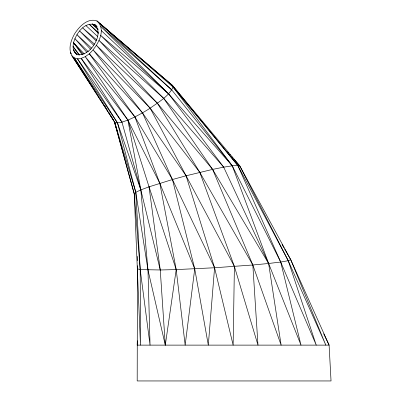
<?xml version="1.0" encoding="UTF-8"?>
<svg xmlns="http://www.w3.org/2000/svg" width="401" height="401" viewBox="0 0 401 401"><rect width="100%" height="100%" fill="white"/><g stroke="black" fill="none" stroke-linecap="round" stroke-linejoin="round"><path stroke-width="0.6" d="M137.428 265.718L137.192 380.95L331.036 380.95L329.096 345.121L290.72 259.663L239.828 166.014L172.36 85.328L96.942 20.957C87.669 17.644 79.438 26.451 74.807 33.483C71.097 40.01 67.854 48.606 71.879 55.709L114.821 122.49L135.789 192.28L147.979 269.983L165.297 345.121L176.204 269.587L159.814 183.292L134.901 116.912L89.313 53.784C97.237 46.441 107.147 30.125 96.942 20.957L109.142 31.674M137.348 340.755L137.192 345.121L329.096 345.121L323.722 333.848M84.305 53.97L73.543 42.706C72.701 46.676 72.701 51.789 76.516 54.25C89.212 58.396 105.102 33.824 94.716 24.581C84.115 21.774 76.015 33.769 73.543 42.706L82.295 54.847M96.736 93.999L71.879 55.709L74.29 57.874L114.821 122.49C119.292 123.774 123.714 121.378 127.899 120.079C135.673 116.816 143.052 112.701 150.169 108.195C158.39 102.085 168.575 96.701 173.082 87.072L172.36 85.328L99.353 23.123L171.793 89.964L232.279 165.814L280.695 262.028L316.239 345.121L288.234 260.725L239.828 166.014L233.713 158.936M165.297 345.121L160.255 269.978L140.836 189.894L117.503 122.967L74.29 57.874L77.473 58.782L117.503 122.967L135.789 192.28L140.21 269.597L140.46 345.121L134.24 193.823L135.789 192.28L140.836 189.894L149.032 186.831L172.45 179.528L186.084 175.788L212.61 169.392L223.693 167.167L232.279 165.814L237.783 165.423L239.828 166.014M171.287 85.137L172.36 85.328L237.783 165.423L288.234 260.725L325.828 345.121L290.72 259.663L288.234 260.725L280.695 262.028L268.62 263.487L252.825 264.991L214.58 267.758L176.204 269.587L160.255 269.978L140.21 269.597L137.478 268.845M96.882 40.075L82.646 27.869L96.14 40.902M268.62 263.487L212.61 169.392L157.387 103.242L98.987 40.371L163.673 98.33L212.61 169.392L252.825 264.991L281.121 345.121L268.62 263.487L232.279 165.814L168.585 93.804L100.641 35.323L163.673 98.33L223.693 167.167L268.62 263.487L300.991 345.121L280.695 262.028L237.783 165.423L173.082 87.072L99.353 23.123M94.626 44.215L79.583 30.972L93.613 45.188M171.793 89.964L100.826 26.396L168.585 93.804L223.693 167.167M97.037 26.661L94.716 24.581L97.012 26.687M98.19 29.248L92.16 23.854L98.044 29.448M98.42 32.581L89.157 24.185L98.481 33.468M91.634 48.16L76.932 34.646L90.571 49.273M85.909 25.554L97.779 36.591M101.268 30.556L168.585 93.804M88.275 51.709L74.872 38.651L86.811 52.28M227.593 151.859L228.41 152.801M229.633 154.22L230.45 155.162M231.673 156.58L232.896 157.994M73.543 42.706L83.057 54.295M79.538 54.967L73.042 46.536L79.117 55.233M121.964 122.145L81.213 58.371L85.253 56.666L89.313 53.784L142.495 112.861L172.45 179.528L214.58 267.758L233.141 345.121L234.395 266.449L186.084 175.788L142.495 112.861L93.127 49.924L150.169 108.195L199.783 172.33L234.395 266.449L257.978 345.121L252.825 264.991L199.783 172.33L157.387 103.242L96.425 45.348L150.169 108.195L186.084 175.788L214.58 267.758L208.309 345.121L194.731 268.83L159.814 183.292L127.899 120.079L81.213 58.371L77.473 58.782L121.964 122.145L140.836 189.894L147.979 269.983L150.049 345.121L140.21 269.597L134.24 193.823L114.28 121.182M173.082 87.072L232.279 165.814M77.077 54.937L73.393 49.879L76.586 54.521M71.112 53.468L70.406 52.436L71.077 53.488M127.899 120.079L85.253 56.666L134.901 116.912L172.45 179.528L194.731 268.83L185.167 345.121L176.204 269.587L149.032 186.831L127.899 120.079L140.836 189.894M97.418 95.047L98.776 97.147M99.458 98.195L101.162 100.816M101.844 101.864L103.202 103.964M103.884 105.012L105.588 107.633M106.27 108.681L107.628 110.781M108.651 112.355L110.014 114.45M110.696 115.503L112.054 117.598M104.686 106.034L105.699 107.608M109.057 112.866L110.064 114.44M111.072 116.019L112.085 117.593M282.083 244.49L283.933 247.743M284.55 248.826L290.72 259.663M117.709 132.726L114.28 121.348L134.24 193.823M149.032 186.831L160.255 269.978M137.277 256.339L137.348 260.715M113.759 120.22L113.077 119.172L113.764 120.22"/></g></svg>
